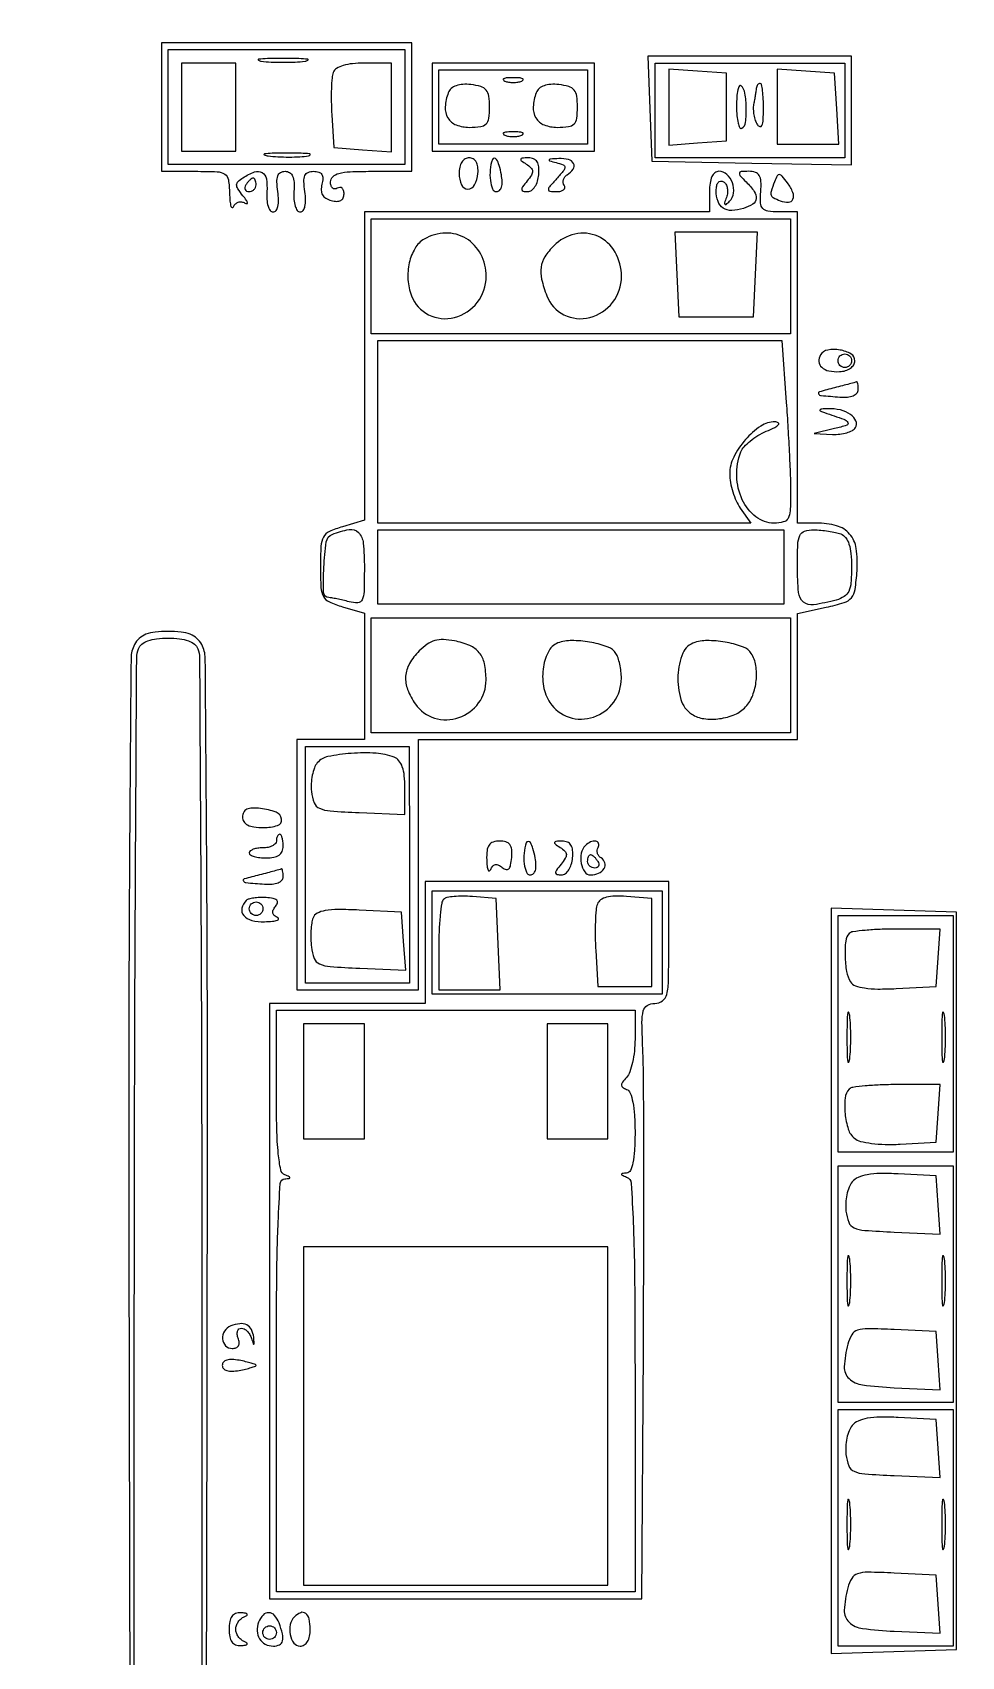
# Model space of a CAD drawing. Extents: x 4 to 1603, y 7 to 792.
# Drawn here: x 1128 to 1265.3, y 177.5 to 417.5 of the extents above; entities that cross this region are included whole.
import ezdxf

# ---------------------------------------------------------------- set-up
doc = ezdxf.new("R2010")
doc.units = 0

msp = doc.modelspace()

# ---------------------------------------------------------------- linework, layer by layer
for points in [[(4.463028, 790.750623, 0.090794), (4.267848, 789.688086, 0.000004), (4.202933, 675.011121, 0.000189), (4.180203, 548.51456, 0.000114), (4.244173, 398.5), (4.5, 7.5), (803.751263, 7.249377), (1603.002525, 6.998755), (1602.751263, 399.249377), (1602.5, 791.5), (803.718854, 791.750623, 0.000059), (387.797189, 791.831666, 0.000332), (164.795027, 791.700628, 0.000012), (5.544081, 791.497643, 0.311183)], [(1147, 406.5), (1147, 397), (1152, 397, -0.009852), (1155.247235, 396.93601, -0.133238), (1156.369428, 396.583553, -0.215777), (1156.901363, 395.765449, -0.03181), (1157.078947, 393.75, 0.014951), (1157.142547, 392.577447, 0.050419), (1157.283477, 391.823705, 0.276435), (1157.4693, 391.652044, 0.363322), (1157.664358, 391.756231, -0.10199), (1157.947078, 392.181692, -0.115184), (1158.364145, 392.43835, -0.115004), (1158.852275, 392.484025, -0.101435), (1159.33541, 392.314272, 0.118542), (1159.63561, 392.220066, 0.510184), (1159.736165, 392.340577, 0.091726), (1159.553069, 392.73866, 0.016992), (1159.064302, 393.384257, -0.022673), (1158.311407, 394.402563, -0.148916), (1158.128604, 395.00273, -0.20564), (1158.341046, 395.497424, -0.048883), (1159.064302, 396.060903, -0.053596), (1160.776304, 396.902897, -0.223248), (1161.891829, 396.803015, -0.226594), (1162.516026, 395.883822, -0.055056), (1162.593077, 394, 0.034462), (1162.592814, 392.830549, 0.057775), (1162.772505, 391.865524, 0.080764), (1163.093486, 391.218796, 0.241784), (1163.519498, 391, 0.237384), (1163.950127, 391.216658, 0.103174), (1164.226291, 391.814248, 0.063898), (1164.321076, 392.762267, 0.029448), (1164.213308, 394, -0.025571), (1164.076807, 395.438669, -0.097085), (1164.211198, 396.327297, -0.174937), (1164.614517, 396.815941, -0.134401), (1165.286887, 397, -0.142856), (1165.950616, 396.806414, -0.149236), (1166.392691, 396.288884, -0.090369), (1166.606157, 395.378819, -0.029826), (1166.593077, 394, 0.034462), (1166.592814, 392.830549, 0.057775), (1166.772505, 391.865524, 0.080764), (1167.093486, 391.218796, 0.241784), (1167.519498, 391, 0.237384), (1167.950127, 391.216658, 0.103174), (1168.226291, 391.814248, 0.063898), (1168.321076, 392.762267, 0.029448), (1168.213308, 394, -0.024457), (1168.06571, 395.51962, -0.113982), (1168.221464, 396.38013, -0.195434), (1168.684629, 396.837172, -0.098502), (1169.503132, 397, -0.075345), (1170.256831, 396.885777, -0.176517), (1170.703845, 396.545782, -0.154067), (1170.863104, 395.959841, -0.053911), (1170.732806, 395.086251, 0.068696), (1170.628371, 394.209829, 0.126459), (1170.818831, 393.522066, 0.127941), (1171.315145, 393.016577, 0.07119), (1172.116175, 392.679871, 0.055061), (1172.922425, 392.561507, 0.12881), (1173.512659, 392.693776, 0.166203), (1173.870381, 393.066593, 0.109268), (1174, 393.652637, 0.071334), (1173.92614, 394.167711, 0.146786), (1173.70625, 394.506026, 0.189273), (1173.380068, 394.61733, 0.127763), (1173, 394.5, -0.139169), (1172.620352, 394.392057, -0.191142), (1172.29375, 394.521475, -0.138808), (1172.073267, 394.889346, -0.066118), (1172, 395.440983, -0.208365), (1172.331572, 396.202089, -0.124355), (1173.212145, 396.685041, -0.053334), (1174.901894, 396.936356, -0.01027), (1178, 397), (1184, 397), (1184, 406.5), (1184, 416), (1165.5, 416), (1147, 416)], [(1161.75, 413.276604, 0.019375), (1163.229765, 413.150935, 0.011494), (1165, 413.110234, 0.011494), (1166.770235, 413.150935, 0.019375), (1168.25, 413.276604, 0.108536), (1168.666199, 413.423685, 0.707215), (1168.635937, 413.56145, 0.025693), (1167.329566, 413.655793, 0.005179), (1165, 413.679926, 0.005179), (1162.670434, 413.655793, 0.025693), (1161.364063, 413.56145, 0.707215), (1161.333801, 413.423685, 0.108536)], [(1172.408803, 411.62294, 0.070665), (1172.2212, 410.804443, 0.012314), (1172.126609, 409.218966, 0.013157), (1172.110347, 407.339533, 0.011459), (1172.190188, 405.37294), (1172.5, 400.5), (1176.75, 400.192502), (1181, 399.885004), (1181, 406.442502), (1181, 413), (1176.968615, 413, 0.026195), (1175.253263, 412.91007, 0.047168), (1173.873769, 412.631834, 0.061651), (1172.891459, 412.197354, 0.167749)], [(1197.75, 410.337719, 0.057986), (1198.320008, 410.181385, 0.037979), (1199, 410.12966, 0.037979), (1199.679992, 410.181385, 0.057986), (1200.25, 410.337719, 0.174857), (1200.459382, 410.525001, 0.447206), (1200.398438, 410.693942, 0.078554), (1199.89144, 410.810911, 0.017491), (1199, 410.842105, 0.017491), (1198.10856, 410.810911, 0.078554), (1197.601562, 410.693942, 0.447206), (1197.540618, 410.525001, 0.174857)], [(1189.409741, 408.625384, 0.076165), (1188.952237, 406.524007, 0.152891), (1189.35363, 404.891535, 0.165485), (1190.580096, 403.862123, 0.092833), (1192.513695, 403.5, 0.031061), (1194.192051, 403.604362, 0.167409), (1195.001141, 404.001146, 0.166609), (1195.396354, 404.813227, 0.030694), (1195.5, 406.5, 0.03455), (1195.388354, 408.113772, 0.139669), (1194.993945, 409.007288, 0.15), (1194.205933, 409.523327, 0.041896), (1192.744314, 409.816971, 0.041749), (1191.536409, 409.854515, 0.072834), (1190.556092, 409.65805, 0.092993), (1189.840959, 409.240333, 0.123188)], [(1202.409741, 408.625384, 0.076165), (1201.952237, 406.524007, 0.152891), (1202.35363, 404.891535, 0.165485), (1203.580096, 403.862123, 0.092833), (1205.513695, 403.5, 0.031061), (1207.192051, 403.604362, 0.167409), (1208.001141, 404.001146, 0.166609), (1208.396354, 404.813227, 0.030694), (1208.5, 406.5, 0.03455), (1208.388354, 408.113772, 0.139669), (1207.993945, 409.007288, 0.15), (1207.205933, 409.523327, 0.041896), (1205.744314, 409.816971, 0.041749), (1204.536409, 409.854515, 0.072834), (1203.556092, 409.65805, 0.092993), (1202.840959, 409.240333, 0.123188)], [(1232, 406.60765, 0.019963), (1232.055744, 405.212044, 0.039579), (1232.230953, 404.119122, 0.062268), (1232.484783, 403.449747, 0.433901), (1232.786222, 403.367878, 0.229119), (1233.336734, 404.232911, 0.03355), (1233.441981, 406.369344, 0.035564), (1233.248818, 408.53522, 0.157624), (1232.673899, 409.659434, 0.499401), (1232.417338, 409.623033, 0.071669), (1232.197958, 409.040956, 0.037314), (1232.047184, 407.991858, 0.017039)], [(1234.923489, 409.25, -0.012164), (1234.873569, 408.855882, -0.003452), (1234.776823, 408.245618, -0.003475), (1234.657976, 407.557714, -0.003671), (1234.531643, 406.88402, 0.057073), (1234.474872, 406.164075, 0.037417), (1234.566419, 405.336179, 0.037439), (1234.780144, 404.532031, 0.05755), (1235.092841, 403.88402, 0.188294), (1235.462196, 403.612447, 0.385592), (1235.757347, 403.763964, 0.076267), (1235.935289, 404.606092, 0.012979), (1235.984687, 406.25, 0.012521), (1235.954553, 407.68771, 0.020638), (1235.848627, 408.898438, 0.015839), (1235.69684, 409.837721, 0.359064), (1235.5, 410, 0.142002), (1235.303299, 409.942986, 0.088029), (1235.1244, 409.779688, 0.075298), (1234.990079, 409.536733, 0.06335)], [(1197.75, 402.337719, 0.057986), (1198.320008, 402.181385, 0.037979), (1199, 402.12966, 0.037979), (1199.679992, 402.181385, 0.057986), (1200.25, 402.337719, 0.174857), (1200.459382, 402.525001, 0.447206), (1200.398438, 402.693942, 0.078554), (1199.89144, 402.810911, 0.017491), (1199, 402.842105, 0.017491), (1198.10856, 402.810911, 0.078554), (1197.601562, 402.693942, 0.447206), (1197.540618, 402.525001, 0.174857)], [(1162.767909, 399.275269, 0.018638), (1164.218327, 399.150328, 0.01259), (1165.878422, 399.111345, 0.012695), (1167.487453, 399.154945, 0.024559), (1168.767909, 399.285474, 0.212532), (1169.000181, 399.434198, 0.556092), (1168.934948, 399.575472, 0.025342), (1167.655786, 399.668409, 0.005888), (1165.5, 399.690131, 0.005499), (1163.352754, 399.662864, 0.031761), (1162.222448, 399.564056, 0.756877), (1162.205163, 399.425738, 0.069146)], [(1191, 396.666667, 0.104225), (1191.350943, 395.001367, 0.29716), (1192.297788, 394.384133, 0.279547), (1193.30022, 394.992098, 0.099796), (1193.784484, 396.666667, 0.047912), (1193.771426, 397.657697, 0.099823), (1193.538339, 398.390613, 0.135973), (1193.099852, 398.83636, 0.131581), (1192.488798, 399, 0.139089), (1191.888122, 398.829609, 0.112991), (1191.409514, 398.358185, 0.088402), (1191.10239, 397.614386, 0.053863)], [(1195.916667, 398.75, 0.057849), (1195.596426, 397.218875, 0.05473), (1195.62629, 395.625415, 0.0645), (1195.951223, 394.388603, 0.305249), (1196.528447, 394, 0.1962), (1196.981154, 394.184754, 0.129922), (1197.272314, 394.673313, 0.080747), (1197.365752, 395.462148, 0.036426), (1197.244751, 396.5, 0.021051), (1196.919178, 397.88438, 0.06513), (1196.543165, 398.76598, 0.265922), (1196.205251, 398.958451, 0.322255)], [(1200.935698, 398.060903, -0.050531), (1201.627794, 397.518034, -0.190605), (1201.852214, 397.026082, -0.156052), (1201.699562, 396.448336, -0.03121), (1201.063253, 395.576215, 0.015486), (1200.388002, 394.709308, 0.174679), (1200.267455, 394.297722, 0.342907), (1200.472288, 394.064949, 0.047154), (1201.159447, 394, 0.165415), (1201.71313, 394.188327, 0.085855), (1202.213233, 394.731883, 0.069588), (1202.587576, 395.54054, 0.053055), (1202.770691, 396.5, 0.040098), (1202.773511, 397.664815, 0.119249), (1202.527816, 398.418545, 0.162869), (1202.021937, 398.840684, 0.095617), (1201.238798, 398.984687, 0.013138), (1200.306913, 398.951982, 0.307256), (1200.107933, 398.79833, 0.327839), (1200.183698, 398.567036, 0.01412)], [(1205.325476, 398.296139, -0.026644), (1206.392406, 397.95881, -0.301537), (1206.639284, 397.617037, -0.185163), (1206.473538, 397.127313, -0.01076), (1205.420488, 395.912141, 0.007236), (1204.351877, 394.696432, 0.176297), (1204.19675, 394.2813, 0.388245), (1204.405496, 394.049006, 0.024524), (1205.404029, 394, 0.054327), (1206.019658, 394.067088, 0.117599), (1206.445542, 394.273452, 0.188946), (1206.616927, 394.578436, 0.174761), (1206.542705, 394.930902, -0.108373), (1206.401101, 395.334197, -0.099685), (1206.434921, 395.77286, -0.095498), (1206.639411, 396.179369, -0.090427), (1206.983688, 396.489919, 0.103934), (1207.858292, 397.322352, 0.276433), (1207.910949, 398.149476, 0.215273), (1207.159515, 398.745908, 0.074723), (1205.75, 398.883999, 0.004213), (1204.512565, 398.809743, 0.222831), (1204.310001, 398.697271, 0.518622), (1204.35658, 398.561916, 0.007388)], [(1228, 394), (1228, 391), (1202.5, 391), (1177, 391), (1177, 368.206797), (1177, 345.413593), (1173.75, 344.456797, 0.035952), (1171.82956, 343.73792, 0.161029), (1170.961926, 342.930654, 0.112482), (1170.582887, 341.602948, 0.013517), (1170.5, 338.537427, 0.013413), (1170.582355, 335.467997, 0.113035), (1170.960681, 334.146168, 0.162404), (1171.82725, 333.347054, 0.035923), (1173.75, 332.642767), (1177, 331.710679), (1177, 322.35534), (1177, 313), (1172, 313), (1167, 313), (1167, 294.5), (1167, 276), (1176, 276), (1185, 276), (1185, 294.5), (1185, 313), (1213, 313), (1241, 313), (1241, 322.307939), (1241, 331.615878), (1245.25, 332.557939, 0.019881), (1247.890262, 333.254349, 0.14387), (1248.9749, 333.970296, 0.140033), (1249.514563, 335.168015, 0.018494), (1249.817942, 337.963736, 0.055074), (1249.690244, 341.242383, 0.140375), (1248.712039, 343.387227, 0.150536), (1246.800802, 344.599225, 0.066678), (1243.80887, 345), (1241, 345), (1241, 368), (1241, 391), (1238.192691, 391, -0.032973), (1236.619048, 391.103887, -0.183245), (1235.886539, 391.498664, -0.169889), (1235.56907, 392.299419, -0.02751), (1235.593077, 394, 0.027565), (1235.614615, 395.537826, 0.123235), (1235.361944, 396.395973, 0.183777), (1234.798858, 396.847346, 0.078214), (1233.828958, 397, 0.016267), (1232.676646, 396.9625, 0.324813), (1232.420841, 396.75, 0.252543), (1232.511345, 396.388412, 0.01135), (1233.428571, 395.428571, -0.041525), (1234.631176, 394.007712, -0.183488), (1234.90439, 392.965813, -0.228464), (1234.398594, 392.151301, -0.064726), (1233.008949, 391.50284, -0.069336), (1231.298548, 391.21121, -0.153296), (1230.037208, 391.565454, -0.165633), (1229.266136, 392.549807, -0.08425), (1229, 394.118034, -0.047757), (1229.072187, 394.872092, -0.121131), (1229.301001, 395.368425, -0.204154), (1229.649065, 395.556304, -0.162858), (1230.068174, 395.457866, -0.127296), (1230.42892, 395.081335, -0.080712), (1230.638267, 394.507273, -0.07192), (1230.668847, 393.828522, -0.066355), (1230.508928, 393.148849, 0.01225), (1230.232106, 392.364046, 0.255843), (1230.276653, 392.127753, 0.419337), (1230.460219, 392.1113, 0.019104), (1230.973537, 392.582783, 0.168333), (1231.563512, 393.785307, 0.117077), (1231.39523, 395.301713, 0.12158), (1230.574259, 396.539636, 0.187978), (1229.393011, 397, 0.175193), (1228.810846, 396.789558, 0.111041), (1228.366084, 396.211598, 0.074083), (1228.088356, 395.269986, 0.034744)], [(1237.618267, 395.447603, 0.011448), (1237.109775, 394.026021, 0.155116), (1237.102784, 393.481571, 0.207413), (1237.418926, 393.109241, 0.022853), (1238.467975, 392.650663, 0.096571), (1239.69076, 392.435899, 0.301067), (1240.346135, 392.887693, 0.200812), (1240.332099, 393.891574, 0.055316), (1239.529591, 395.290419, 0.014491), (1238.745535, 396.299931, 0.202557), (1238.346382, 396.508627, 0.301229), (1238.015476, 396.326512, 0.029035)], [(1159.5, 395, 0.082592), (1159.343488, 394.6179, 0.161196), (1159.3746, 394.29375, 0.182303), (1159.586039, 394.078288, 0.108972), (1159.940983, 394, 0.093332), (1160.345238, 394.076123, 0.09642), (1160.688914, 394.29375, 0.099167), (1160.918938, 394.618444, 0.105053), (1161, 395, 0.042167), (1160.967655, 395.382849, 0.061769), (1160.870461, 395.70625, 0.081139), (1160.727648, 395.92554, 0.210953), (1160.559017, 396, 0.151918), (1160.34829, 395.934461, 0.038439), (1160.066025, 395.70625, 0.035638), (1159.768994, 395.382774, 0.029505)], [(1185.861614, 386.982363, 0.127951), (1184.492594, 385.619647, 0.077785), (1183.644984, 383.484693, 0.07138), (1183.444946, 380.994433, 0.075382), (1183.962996, 378.597327, 0.1884), (1186.502653, 375.792117, 0.181175), (1190.321829, 375.392925, 0.166762), (1193.694036, 377.6255, 0.165361), (1195, 381.466349, 0.119021), (1194.209534, 384.74001, 0.13936), (1192.03646, 387.068949, 0.142685), (1189.006383, 387.873758, 0.126856)], [(1205, 386, 0.052866), (1203.683682, 384.371442, 0.109243), (1203.115415, 382.845566, 0.093771), (1203.200973, 381.06862, 0.032065), (1203.96463, 378.593029, 0.188569), (1206.503485, 375.79055, 0.18111), (1210.322095, 375.393454, 0.166631), (1213.694199, 377.626667, 0.165389), (1215, 381.466349, 0.130089), (1214.049602, 385.057413, 0.158226), (1211.491044, 387.391251, 0.164168), (1208.126397, 387.729572, 0.140968)], [(1239.350257, 362.846375, -0.002948), (1239.598995, 359.023085, -0.002745), (1239.809138, 355.10488, -0.002735), (1239.957756, 351.620154, -0.009289), (1240, 349.346375, -0.013716), (1239.929997, 346.794943, -0.114816), (1239.609464, 345.694725, -0.206766), (1238.91517, 345.165943, -0.060851), (1237.556704, 345, -0.167215), (1234.864918, 345.92611, -0.118541), (1232.859894, 348.446076, -0.102587), (1232.035287, 351.94192, -0.098718), (1232.649661, 355.529414, -0.095637), (1233.113247, 356.273628, -0.035355), (1234.019208, 357.121549, -0.033463), (1235.165305, 357.930682, -0.034326), (1236.399661, 358.57206, 0.014067), (1237.642932, 359.155418, 0.087647), (1238.204343, 359.574893, 0.48207), (1238.167271, 359.830289, 0.127294), (1237.704545, 359.960858, 0.154803), (1235.576441, 359.336517, 0.065443), (1233.319694, 357.344227, 0.063901), (1231.581968, 354.744552, 0.115915), (1231, 352.267961, 0.04543), (1231.113181, 351.024877, 0.029427), (1231.457282, 349.621392, 0.029534), (1231.960127, 348.278629, 0.048449), (1232.556704, 347.222506), (1234.113408, 345), (1206.556704, 345), (1179, 345), (1179, 358.5), (1179, 372), (1208.850257, 372), (1238.700515, 372)], [(1244.416347, 369.864646, 0.156695), (1244.171382, 368.875265, 0.197385), (1244.584898, 368.036228, 0.131984), (1245.663233, 367.501058, 0.062226), (1247.225364, 367.385354, 0.05969), (1248.120104, 367.538572, 0.082302), (1248.851786, 367.894791, 0.099836), (1249.329923, 368.403449, 0.139766), (1249.5, 369, 0.267062), (1248.928552, 369.993573, 0.08985), (1247.296589, 370.585019, 0.084674), (1245.483284, 370.584161, 0.215183)], [(1249, 369, -0.099038), (1248.923658, 368.618362, -0.097945), (1248.70625, 368.29375, -0.097945), (1248.381638, 368.076342, -0.099038), (1248, 368, -0.099038), (1247.618362, 368.076342, -0.097945), (1247.29375, 368.29375, -0.097945), (1247.076342, 368.618362, -0.099038), (1247, 369, -0.099038), (1247.076342, 369.381638, -0.097945), (1247.29375, 369.70625, -0.097945), (1247.618362, 369.923658, -0.099038), (1248, 370, -0.099038), (1248.381638, 369.923658, -0.097945), (1248.70625, 369.70625, -0.097945), (1248.923658, 369.381638, -0.099038)], [(1246.5, 365, 0.005864), (1244.244548, 364.397833, 0.483308), (1244.122514, 364.107384, 0.249999), (1244.504874, 363.857861, 0.003748), (1247.25, 363.635737, 0.037367), (1248.382729, 363.637385, 0.074753), (1249.253473, 363.837027, 0.111967), (1249.800002, 364.209019, 0.189774), (1250, 364.716978, 0.018411), (1249.982178, 365.200816, 0.034464), (1249.926563, 365.588357, 0.045619), (1249.846595, 365.844498, 0.428414), (1249.75, 365.881685, -0.043204), (1249.562657, 365.812093, -0.001101), (1248.692188, 365.573885, -0.002341), (1247.667658, 365.301087, -0.001595)], [(1245, 361.341825, -0.005499), (1247.866865, 360.350497, -0.167703), (1248.450097, 359.882486, -0.489281), (1248.300201, 359.469046, -0.018981), (1246.5, 358.961221), (1243.5, 358.23663), (1246.190983, 358.118315, 0.039038), (1247.271414, 358.155169, 0.043502), (1248.293335, 358.361347, 0.048201), (1249.117439, 358.692762, 0.135453), (1249.569098, 359.111803, 0.244484), (1249.642743, 360.105, 0.141829), (1248.864906, 361.052598, 0.09303), (1247.352757, 361.720938, 0.065705), (1245.5, 361.90574, 0.010221), (1244.596966, 361.858515, 0.195618), (1244.349375, 361.736141, 0.509561), (1244.384219, 361.578202, 0.022305)], [(1177, 338.383369, -0.006803), (1176.952149, 334.866635, -0.098977), (1176.67669, 333.660454, -0.284642), (1176.034572, 333.226467, -0.075535), (1174.75, 333.369714, 0.007025), (1173.833587, 333.601554, 0.007754), (1172.940625, 333.799577, 0.007282), (1172.173885, 333.945571, 0.038866), (1171.75, 333.986345, -0.398816), (1170.975078, 334.748626, -0.022021), (1171.009985, 338.468927, -0.022445), (1171.380879, 342.229869, -0.267116), (1172.25, 343.337719, -0.051725), (1174.754866, 344.058463, -0.25089), (1176.11428, 343.615769, -0.169626), (1176.830967, 342.045989, -0.023063)], [(1247.418213, 343.393011, -0.140558), (1248.128911, 342.857548, -0.083334), (1248.622043, 341.909246, -0.05601), (1248.911279, 340.49219, -0.022364), (1249, 338.509643, -0.018652), (1248.913405, 336.189103, -0.089606), (1248.583213, 334.913719, -0.14325), (1247.91206, 334.143275, -0.077093), (1246.75, 333.630286, -0.026893), (1243.383291, 332.919505, -0.217587), (1241.901678, 333.336263, -0.197638), (1241.163891, 334.760874, -0.021905), (1241, 338.5, -0.00876), (1241.058949, 341.864209, -0.095083), (1241.359919, 343.181398, -0.218568), (1242.052548, 343.796514, -0.074092), (1243.418213, 344, -0.021293), (1244.459904, 343.955618, -0.016361), (1245.590725, 343.821697, -0.016637), (1246.641583, 343.626269, -0.037334)], [(1143.030811, 327.057571, 0.121317), (1142.514432, 325.034778, 0.00038), (1142.308728, 298.413802, 0.001734), (1142.189141, 264.237823, 0.000582), (1142.245627, 214.345878), (1142.5, 103.576614), (1145.25, 102.038307, 0.026048), (1146.895539, 101.227252, 0.101813), (1148, 101, 0.101813), (1149.104461, 101.227252, 0.026048), (1150.75, 102.038307), (1153.5, 103.576614), (1153.754373, 214.345878, 0.000582), (1153.810859, 264.237823, 0.001734), (1153.691272, 298.413802, 0.00038), (1153.485568, 325.034778, 0.121317), (1152.969189, 327.057571, 0.088697), (1152.256859, 327.959786, 0.088456), (1151.2754, 328.560289, 0.066032), (1149.907981, 328.89602, 0.027228), (1148, 329, 0.027228), (1146.092019, 328.89602, 0.066032), (1144.7246, 328.560289, 0.088456), (1143.743141, 327.959786, 0.088697)], [(1152.393011, 326.418213, -0.090413), (1152.641898, 325.096104, -0.000079), (1152.821697, 292.859428, -0.00084), (1152.956304, 256.853061, -0.000515), (1153, 214.396774), (1153, 103.957122), (1150.5, 102.818046, -0.039924), (1149.172875, 102.337032, -0.067079), (1148, 102.17897, -0.067079), (1146.827125, 102.337032, -0.039924), (1145.5, 102.818046), (1143, 103.957122), (1143, 214.396774, -0.000515), (1143.043696, 256.853061, -0.00084), (1143.178303, 292.859428, -0.000079), (1143.358102, 325.096104, -0.090413), (1143.606989, 326.418213, -0.134399), (1144.114298, 327.108757, -0.081273), (1145.006893, 327.60547, -0.058654), (1146.295495, 327.905072, -0.027825), (1148, 328, -0.027825), (1149.704505, 327.905072, -0.058654), (1150.993107, 327.60547, -0.081273), (1151.885702, 327.108757, -0.134399)], [(1185.104167, 326.104167, 0.065861), (1183.667554, 324.229483, 0.113733), (1183.097508, 322.359162, 0.110597), (1183.396865, 320.391077, 0.060013), (1184.556704, 318.222506, 0.16833), (1187.386383, 316.17555, 0.157544), (1190.963603, 316.246395, 0.153647), (1193.886371, 318.409969, 0.159937), (1194.984687, 321.821429, 0.048633), (1194.735105, 324.238178, 0.120983), (1193.981726, 325.834755, 0.122753), (1192.58265, 326.886957, 0.05083), (1190.304456, 327.589109, 0.039858), (1188.693284, 327.779661, 0.079214), (1187.420398, 327.626114, 0.081897), (1186.285769, 327.089764, 0.045129)], [(1205.816149, 327.358544, 0.196595), (1204.296816, 326.165254, 0.090943), (1203.455473, 323.751506, 0.080807), (1203.47617, 320.899564, 0.103244), (1204.434672, 318.45936, 0.171066), (1207.260045, 316.302995, 0.162287), (1210.883493, 316.334582, 0.155971), (1213.865261, 318.554339, 0.158235), (1214.984687, 322.078741, 0.028017), (1214.921164, 323.096339, 0.024248), (1214.743456, 324.151519, 0.024982), (1214.487706, 325.092838, 0.062741), (1214.184976, 325.734942, 0.164474), (1213.023521, 326.672032, 0.04033), (1210.62515, 327.341594, 0.041491), (1207.970822, 327.631239, 0.07597)], [(1225.844576, 327.364019, 0.228946), (1224.073946, 325.782194, 0.087262), (1223.341297, 322.466009, 0.082853), (1223.773608, 318.939314, 0.177058), (1225.384781, 316.765313, 0.113513), (1227.186427, 316.094428, 0.065898), (1229.506625, 316.097211, 0.065705), (1231.755068, 316.705051, 0.110442), (1233.345012, 317.828741, 0.093036), (1234.387927, 319.52968, 0.064751), (1234.914144, 321.725925, 0.065552), (1234.858341, 323.951054, 0.102832), (1234.184976, 325.734942, 0.164395), (1233.026778, 326.669701, 0.04009), (1230.630246, 327.340789, 0.041315), (1227.982566, 327.634052, 0.076834)], [(1170.050187, 309.560472, 0.084021), (1169.614534, 308.808467, 0.03876), (1169.301092, 307.718229, 0.036965), (1169.142582, 306.492178, 0.042235), (1169.177742, 305.310472, 0.064069), (1169.586988, 303.65343, 0.199293), (1170.366528, 302.839019, 0.085997), (1171.934253, 302.451601, 0.00673), (1176.25, 302.20431), (1183, 301.90862), (1183, 305.847321, 0.025908), (1182.907148, 307.638064, 0.05788), (1182.611072, 308.966826, 0.082096), (1182.115556, 309.876683, 0.136302), (1181.418213, 310.393011, 0.076406), (1178.722221, 310.97862, 0.033633), (1175.062542, 310.957159, 0.030465), (1171.617857, 310.492735, 0.172467)], [(1159, 301.566422, 0.14124), (1159.20029, 300.871527, 0.135698), (1159.742098, 300.377007, 0.086351), (1160.68406, 300.087919, 0.031385), (1162.083333, 300, 0.073569), (1164.185227, 300.310953, 0.371207), (1164.772769, 301.235382, 0.27278), (1163.947692, 302.261294, 0.060835), (1161.672881, 302.816422, 0.033762), (1160.434551, 302.878808, 0.105459), (1159.626089, 302.691812, 0.164572), (1159.168525, 302.253717, 0.120811)], [(1164, 298, -0.191087), (1163.848523, 297.618118, -0.088204), (1163.4125, 297.29375, -0.068025), (1162.765418, 297.073693, -0.048028), (1162, 297, 0.035683), (1161.234006, 296.945264, 0.054077), (1160.5875, 296.779688, 0.070716), (1160.144179, 296.537518, 0.236684), (1160, 296.25, 0.270668), (1160.16876, 295.961092, 0.055558), (1160.734375, 295.720312, 0.044499), (1161.542129, 295.554455, 0.028402), (1162.5, 295.5, 0.045545), (1163.622168, 295.602432, 0.10758), (1164.392857, 295.925, 0.139363), (1164.840378, 296.474881, 0.101897), (1165, 297.25, 0.027026), (1164.963729, 297.920556, 0.042582), (1164.853125, 298.485937, 0.052312), (1164.692846, 298.883951, 0.277684), (1164.5, 299, 0.191087), (1164.309059, 298.924262, 0.088204), (1164.146875, 298.70625, 0.068025), (1164.036847, 298.382709, 0.048028)], [(1195.078947, 295.25, 0.017829), (1195.142259, 294.267555, 0.072304), (1195.286954, 293.68726, 0.397348), (1195.476068, 293.601525, 0.217962), (1195.676193, 293.791738, -0.07741), (1195.979188, 294.301723, -0.177723), (1196.359317, 294.523643, -0.159285), (1196.823799, 294.458535, -0.059455), (1197.383674, 294.096542, 0.097055), (1197.941481, 293.792375, 0.286072), (1198.346611, 293.896488, 0.144551), (1198.622738, 294.433571, 0.026305), (1198.775226, 295.554804, 0.042051), (1198.773475, 296.740105, 0.137209), (1198.500926, 297.468068, 0.166493), (1197.929262, 297.867509, 0.070093), (1196.988798, 298, 0.077115), (1196.033215, 297.85174, 0.165468), (1195.440439, 297.414238, 0.124251), (1195.135756, 296.604246, 0.035327)], [(1200.916667, 297.75, 0.057849), (1200.596426, 296.218875, 0.05473), (1200.62629, 294.625415, 0.0645), (1200.951223, 293.388603, 0.305249), (1201.528447, 293, 0.1962), (1201.981154, 293.184754, 0.129922), (1202.272314, 293.673313, 0.080747), (1202.365752, 294.462148, 0.036426), (1202.244751, 295.5, 0.021051), (1201.919178, 296.88438, 0.06513), (1201.543165, 297.76598, 0.265922), (1201.205251, 297.958451, 0.322255)], [(1205.935698, 297.060903, -0.050531), (1206.627794, 296.518034, -0.190605), (1206.852214, 296.026082, -0.156052), (1206.699562, 295.448336, -0.03121), (1206.063253, 294.576215, 0.015486), (1205.388002, 293.709308, 0.174679), (1205.267455, 293.297722, 0.342907), (1205.472288, 293.064949, 0.047154), (1206.159447, 293, 0.165415), (1206.71313, 293.188327, 0.085855), (1207.213233, 293.731883, 0.069588), (1207.587576, 294.54054, 0.053055), (1207.770691, 295.5, 0.040098), (1207.773511, 296.664815, 0.119249), (1207.527816, 297.418545, 0.162869), (1207.021937, 297.840684, 0.095617), (1206.238798, 297.984687, 0.013138), (1205.306913, 297.951982, 0.307256), (1205.107933, 297.79833, 0.327839), (1205.183698, 297.567036, 0.01412)], [(1209.666667, 297.333333, 0.147797), (1209.061979, 296.204905, 0.094096), (1209.045742, 294.703965, 0.108469), (1209.561873, 293.458674, 0.245191), (1210.440983, 293, 0.10389), (1211.620803, 293.247817, 0.150912), (1212.419467, 293.939358, 0.211498), (1212.539359, 294.785576, 0.187427), (1212, 295.5, -0.088941), (1211.649431, 295.814355, -0.094986), (1211.439712, 296.224179, -0.099917), (1211.402413, 296.665018, -0.110145), (1211.542705, 297.069098, 0.215057), (1211.618044, 297.64575, 0.292195), (1211.229852, 297.978394, 0.141733), (1210.437119, 297.865335, 0.090784)], [(1211.5, 295, -0.082592), (1211.656512, 294.6179, -0.161196), (1211.6254, 294.29375, -0.182303), (1211.413961, 294.078288, -0.108972), (1211.059017, 294, -0.093332), (1210.654762, 294.076123, -0.09642), (1210.311086, 294.29375, -0.099167), (1210.081062, 294.618444, -0.105053), (1210, 295, -0.042167), (1210.032345, 295.382849, -0.061769), (1210.129539, 295.70625, -0.081139), (1210.272352, 295.92554, -0.210953), (1210.440983, 296, -0.151918), (1210.65171, 295.934461, -0.038439), (1210.933975, 295.70625, -0.035638), (1211.231006, 295.382774, -0.029505)], [(1161.5, 293, 0.005864), (1159.244548, 292.397833, 0.483308), (1159.122514, 292.107384, 0.249999), (1159.504874, 291.857861, 0.003748), (1162.25, 291.635737, 0.037367), (1163.382729, 291.637385, 0.074753), (1164.253473, 291.837027, 0.111967), (1164.800002, 292.209019, 0.189774), (1165, 292.716978, 0.018411), (1164.982178, 293.200816, 0.034464), (1164.926563, 293.588357, 0.045619), (1164.846595, 293.844498, 0.428414), (1164.75, 293.881685, -0.043204), (1164.562657, 293.812093, -0.001101), (1163.692188, 293.573885, -0.002341), (1162.667658, 293.301087, -0.001595)], [(1186, 283), (1186, 274), (1174.5, 274), (1163, 274), (1163, 230), (1163, 186), (1190.5, 186), (1218, 186), (1218.229858, 222.75, 0.000856), (1218.296182, 237.35344, 0.001088), (1218.304974, 250.834375, 0.00085), (1218.268517, 262.139778, 0.009002), (1218.162792, 266.75, -0.005566), (1218.030566, 271.185881, -0.064625), (1218.221587, 272.909064, -0.204359), (1218.813044, 273.699091, -0.132006), (1219.932934, 274, 0.161519), (1221.064224, 274.375238, 0.177968), (1221.692582, 275.338499, 0.052132), (1221.951743, 277.459442, 0.004355), (1222, 283), (1222, 292), (1204, 292), (1186, 292)], [(1159.557312, 289.223979, 0.139945), (1158.911835, 288.06271, 0.238709), (1159.169089, 287.008824, 0.157725), (1160.356436, 286.281089, 0.065411), (1162.25, 286.078947, 0.015258), (1163.42098, 286.143181, 0.052727), (1164.165865, 286.286954, 0.295667), (1164.325689, 286.476775, 0.340873), (1164.208262, 286.676193, -0.079345), (1163.710273, 286.974659, -0.170181), (1163.484745, 287.354876, -0.157975), (1163.537812, 287.813793, -0.066074), (1163.872587, 288.347246, 0.102062), (1164.152992, 288.87425, 0.28508), (1164.046033, 289.260919, 0.144417), (1163.524913, 289.518233, 0.028058), (1162.471636, 289.640645, 0.022956), (1161.528411, 289.653564, 0.027457), (1160.643286, 289.576265, 0.027937), (1159.91952, 289.431155, 0.133705)], [(1162, 288, -0.099038), (1161.923658, 287.618362, -0.097945), (1161.70625, 287.29375, -0.097945), (1161.381638, 287.076342, -0.099038), (1161, 287, -0.099038), (1160.618362, 287.076342, -0.097945), (1160.29375, 287.29375, -0.097945), (1160.076342, 287.618362, -0.099038), (1160, 288, -0.099038), (1160.076342, 288.381638, -0.097945), (1160.29375, 288.70625, -0.097945), (1160.618362, 288.923658, -0.099038), (1161, 289, -0.099038), (1161.381638, 288.923658, -0.097945), (1161.70625, 288.70625, -0.097945), (1161.923658, 288.381638, -0.099038)], [(1188.714259, 289.380925, 0.161573), (1188.43239, 288.819117, 0.01091), (1188.209813, 287.016063, 0.014766), (1188.051978, 284.811495, 0.010486), (1188, 282.333333), (1188, 276), (1192.54569, 276), (1197.09138, 276), (1196.79569, 282.75), (1196.5, 289.5), (1192.964259, 289.797592, 0.020091), (1191.558152, 289.859209, 0.025341), (1190.257328, 289.797953, 0.024855), (1189.200341, 289.640985, 0.148137)], [(1211.435168, 288.691645, 0.07139), (1211.238803, 287.82921, 0.011456), (1211.137728, 286.101067, 0.012467), (1211.115983, 284.045741, 0.010651), (1211.193204, 281.880801), (1211.5, 276.5), (1215.5, 276.5), (1219.5, 276.5), (1219.5, 283), (1219.5, 289.5), (1215.741963, 289.810844, 0.02481), (1214.027408, 289.867303, 0.059458), (1212.769065, 289.695787, 0.088331), (1211.915513, 289.303867, 0.150557)], [(1169.412481, 286.632526, 0.057419), (1169.218171, 285.876891, 0.020474), (1169.111175, 284.766246, 0.020002), (1169.092462, 283.527045, 0.022282), (1169.175426, 282.334473, 0.063123), (1169.585915, 280.657732, 0.200372), (1170.366623, 279.839076, 0.086126), (1171.938687, 279.451388, 0.006591), (1176.309797, 279.202947), (1183.119594, 278.905894), (1182.809797, 283.202947), (1182.5, 287.5), (1176.237055, 287.798053, 0.010972), (1173.111669, 287.878112, 0.043231), (1171.194258, 287.719097, 0.079491), (1170.02259, 287.320649, 0.181438)], [(1248.666667, 284.333333, 0.170239), (1248.133012, 283.223359, 0.034443), (1248.03968, 281.005155, 0.036652), (1248.269549, 278.715961, 0.098284), (1248.858072, 277.195404, 0.165508), (1249.567094, 276.624938, 0.050563), (1250.919737, 276.281788, 0.035668), (1252.882953, 276.132093, 0.01408), (1255.592759, 276.195404), (1261.5, 276.5), (1261.807498, 280.75), (1262.114996, 285), (1255.724164, 285, 0.009706), (1253.227327, 284.951525, 0.01384), (1251.014807, 284.804167, 0.00974), (1249.199761, 284.59697, 0.164525)], [(1217, 268.7, -0.026378), (1216.907966, 266.95668, -0.028303), (1216.632812, 265.273906, -0.029426), (1216.232477, 263.868498, -0.105373), (1215.75, 263.075, 0.026382), (1215.149887, 262.3676, 0.164145), (1215, 261.923333, 0.247772), (1215.178067, 261.586056, 0.062037), (1215.75, 261.291667, -0.215932), (1216.293393, 260.757561, -0.043793), (1216.677817, 259.426467, -0.033596), (1216.9236, 257.493194, -0.014823), (1217, 254.916667, -0.013102), (1216.930157, 252.251842, -0.038302), (1216.693847, 250.429787, -0.060919), (1216.309598, 249.297746, -0.271062), (1215.75, 248.921053, 0.011437), (1215.096611, 248.864758, 0.382689), (1215, 248.757018, 0.295955), (1215.090194, 248.617987, 0.009076), (1215.75, 248.337719, -0.288161), (1216.424292, 247.405388, -0.006156), (1216.73558, 241.505818, -0.008311), (1216.945316, 232.688529, -0.00179), (1217, 217.416667), (1217, 187), (1190.5, 187), (1164, 187), (1164, 217.5, -0.00172), (1164.053153, 232.948673, -0.008494), (1164.260893, 241.650688, -0.006302), (1164.568506, 247.399486, -0.376877), (1165.25, 248.078947, 0.011437), (1165.903389, 248.135242, 0.382689), (1166, 248.242982, 0.295955), (1165.909806, 248.382013, 0.009076), (1165.25, 248.662281, -0.253086), (1164.643164, 249.395287, -0.023867), (1164.286805, 251.785149, -0.019492), (1164.063173, 255.42766, -0.005585), (1164, 261.083333), (1164, 273), (1190.5, 273), (1217, 273)], [(1248.320074, 269, 0.005179), (1248.344207, 266.670434, 0.025693), (1248.43855, 265.364062, 0.707215), (1248.576315, 265.333801, 0.108536), (1248.723396, 265.75, 0.019375), (1248.849065, 267.229765, 0.011494), (1248.889766, 269, 0.011494), (1248.849065, 270.770235, 0.019375), (1248.723396, 272.25, 0.108536), (1248.576315, 272.666199, 0.707215), (1248.43855, 272.635938, 0.025693), (1248.344207, 271.329566, 0.005179)], [(1262.320074, 269, 0.005179), (1262.344207, 266.670434, 0.025693), (1262.43855, 265.364062, 0.707215), (1262.576315, 265.333801, 0.108536), (1262.723396, 265.75, 0.019375), (1262.849065, 267.229765, 0.011494), (1262.889766, 269, 0.011494), (1262.849065, 270.770235, 0.019375), (1262.723396, 272.25, 0.108536), (1262.576315, 272.666199, 0.707215), (1262.43855, 272.635938, 0.025693), (1262.344207, 271.329566, 0.005179)], [(1248.666667, 261.333333, 0.173942), (1248.040718, 260.007042, 0.04996), (1248.04836, 257.701215, 0.050167), (1248.522152, 255.40408, 0.1446), (1249.418824, 254.06737, 0.113567), (1250.315998, 253.615513, 0.027972), (1251.948671, 253.310875, 0.026293), (1253.961775, 253.157655, 0.020141), (1256.168824, 253.194925), (1261.5, 253.5), (1261.807498, 257.75), (1262.114996, 262), (1255.724164, 262, 0.009706), (1253.227327, 261.951525, 0.01384), (1251.014807, 261.804167, 0.00974), (1249.199761, 261.59697, 0.164525)], [(1249.087644, 247.605605, 0.082142), (1248.637808, 246.835756, 0.039053), (1248.312095, 245.731487, 0.037339), (1248.145329, 244.495504, 0.043437), (1248.177742, 243.310472, 0.064493), (1248.588691, 241.65255, 0.199616), (1249.3721, 240.837871, 0.085417), (1250.94964, 240.451005, 0.006619), (1255.309797, 240.202947), (1262.119594, 239.905894), (1261.809797, 244.202947), (1261.5, 248.5), (1255.909902, 248.795133, 0.015547), (1253.236458, 248.853034, 0.040819), (1251.327383, 248.678767, 0.059475), (1249.977336, 248.273787, 0.117493)], [(1248.320074, 233, 0.005179), (1248.344207, 230.670434, 0.025693), (1248.43855, 229.364063, 0.707215), (1248.576315, 229.333801, 0.108536), (1248.723396, 229.75, 0.019375), (1248.849065, 231.229765, 0.011494), (1248.889766, 233, 0.011494), (1248.849065, 234.770235, 0.019375), (1248.723396, 236.25, 0.108536), (1248.576315, 236.666199, 0.707215), (1248.43855, 236.635937, 0.025693), (1248.344207, 235.329566, 0.005179)], [(1262.320074, 233, 0.005179), (1262.344207, 230.670434, 0.025693), (1262.43855, 229.364063, 0.707215), (1262.576315, 229.333801, 0.108536), (1262.723396, 229.75, 0.019375), (1262.849065, 231.229765, 0.011494), (1262.889766, 233, 0.011494), (1262.849065, 234.770235, 0.019375), (1262.723396, 236.25, 0.108536), (1262.576315, 236.666199, 0.707215), (1262.43855, 236.635937, 0.025693), (1262.344207, 235.329566, 0.005179)], [(1157.25, 226.333333, 0.158369), (1156.329884, 225.56673, 0.15818), (1156.035469, 224.405327, 0.181978), (1156.488379, 223.405955, 0.19888), (1157.468615, 223, 0.094119), (1158.027855, 223.106211, 0.166113), (1158.382077, 223.407358, 0.151899), (1158.496694, 223.885039, 0.075244), (1158.361626, 224.5, -0.06016), (1158.217323, 225.074154, -0.106004), (1158.258745, 225.559375, -0.15007), (1158.474087, 225.878024, -0.171292), (1158.819687, 226, -0.128654), (1159.250051, 225.8874, -0.069701), (1159.688226, 225.553617, -0.06204), (1160.067592, 225.061482, -0.058044), (1160.324888, 224.480397, 0.003629), (1160.577952, 223.685291, 0.462407), (1160.663139, 223.650358, 0.300978), (1160.721308, 223.754596, 0.002983), (1160.648212, 224.647531, 0.096233), (1160.32256, 225.782075, 0.161095), (1159.62376, 226.473312, 0.142103), (1158.578194, 226.661623, 0.069207)], [(1248.442271, 223.626012, 0.046786), (1247.929983, 220.290615, 0.223219), (1248.626838, 218.547643, 0.157066), (1250.627111, 217.606851, 0.0211), (1255.320135, 217.202947), (1262.119594, 216.905894), (1261.809797, 221.202947), (1261.5, 225.5), (1255.280828, 225.796917, 0.007759), (1251.43106, 225.92088, 0.081193), (1249.87372, 225.6929, 0.182638), (1249.020122, 225.01846, 0.073862)], [(1156, 220.5, 0.187425), (1156.18266, 220.029828, 0.135869), (1156.663463, 219.728648, 0.083729), (1157.448897, 219.631978, 0.036085), (1158.5, 219.755249, 0.00965), (1159.458361, 219.957697, 0.015513), (1160.265625, 220.171156, 0.009351), (1160.91173, 220.376861, 0.321393), (1161, 220.5, 0.321393), (1160.91173, 220.623139, 0.009351), (1160.265625, 220.828844, 0.015513), (1159.458361, 221.042303, 0.00965), (1158.5, 221.244751, 0.036085), (1157.448897, 221.368022, 0.083729), (1156.663463, 221.271352, 0.135869), (1156.18266, 220.970172, 0.187425)], [(1249.087644, 211.605605, 0.082142), (1248.637808, 210.835756, 0.039053), (1248.312095, 209.731487, 0.037339), (1248.145329, 208.495504, 0.043437), (1248.177742, 207.310472, 0.064493), (1248.588691, 205.65255, 0.199616), (1249.3721, 204.837871, 0.085417), (1250.94964, 204.451005, 0.006619), (1255.309797, 204.202947), (1262.119594, 203.905894), (1261.809797, 208.202947), (1261.5, 212.5), (1255.909902, 212.795133, 0.015547), (1253.236458, 212.853034, 0.040819), (1251.327383, 212.678767, 0.059475), (1249.977336, 212.273787, 0.117493)], [(1248.320074, 197, 0.005179), (1248.344207, 194.670434, 0.025693), (1248.43855, 193.364063, 0.707215), (1248.576315, 193.333801, 0.108536), (1248.723396, 193.75, 0.019375), (1248.849065, 195.229765, 0.011494), (1248.889766, 197, 0.011494), (1248.849065, 198.770235, 0.019375), (1248.723396, 200.25, 0.108536), (1248.576315, 200.666199, 0.707215), (1248.43855, 200.635937, 0.025693), (1248.344207, 199.329566, 0.005179)], [(1262.320074, 197, 0.005179), (1262.344207, 194.670434, 0.025693), (1262.43855, 193.364063, 0.707215), (1262.576315, 193.333801, 0.108536), (1262.723396, 193.75, 0.019375), (1262.849065, 195.229765, 0.011494), (1262.889766, 197, 0.011494), (1262.849065, 198.770235, 0.019375), (1262.723396, 200.25, 0.108536), (1262.576315, 200.666199, 0.707215), (1262.43855, 200.635937, 0.025693), (1262.344207, 199.329566, 0.005179)], [(1248.442271, 187.626012, 0.046786), (1247.929983, 184.290615, 0.223219), (1248.626838, 182.547643, 0.157066), (1250.627111, 181.606851, 0.0211), (1255.320135, 181.202947), (1262.119594, 180.905894), (1261.809797, 185.202947), (1261.5, 189.5), (1255.280828, 189.796917, 0.007759), (1251.43106, 189.92088, 0.081193), (1249.87372, 189.6929, 0.182638), (1249.020122, 189.01846, 0.073862)], [(1157, 181.5, 0.043691), (1157.099298, 180.365807, 0.113288), (1157.417105, 179.614681, 0.149605), (1157.965082, 179.199913, 0.09932), (1158.75, 179.078947, 0.021021), (1159.416573, 179.137165, 0.185333), (1159.672067, 179.275306, 0.449116), (1159.648042, 179.45138, 0.051902), (1159.25, 179.662281, -0.08298), (1158.772113, 179.954689, -0.064791), (1158.367188, 180.41017, -0.064977), (1158.093338, 180.952585, -0.084643), (1158, 181.5, -0.084643), (1158.093338, 182.047415, -0.064977), (1158.367188, 182.58983, -0.064791), (1158.772113, 183.045311, -0.08298), (1159.25, 183.337719, 0.051902), (1159.648042, 183.54862, 0.449116), (1159.672067, 183.724694, 0.185333), (1159.416573, 183.862835, 0.021021), (1158.75, 183.921053, 0.09932), (1157.965082, 183.800087, 0.149605), (1157.417105, 183.385319, 0.113288), (1157.099298, 182.634193, 0.043691)], [(1161.380002, 182.547887, 0.100112), (1161.159436, 181.238216, 0.130245), (1161.507881, 180.07794, 0.137944), (1162.36368, 179.287269, 0.118476), (1163.559017, 179, 0.115166), (1164.462365, 179.210866, 0.221742), (1164.917345, 179.778438, 0.123119), (1164.911578, 180.791249, 0.028935), (1164.393011, 182.418213, 0.086617), (1163.726789, 183.531635, 0.206819), (1162.877255, 183.942948, 0.219634), (1162.034464, 183.597114, 0.095941)], [(1166.666667, 183.333333, 0.147767), (1166.055564, 182.193097, 0.097448), (1166.049131, 180.694925, 0.112056), (1166.591197, 179.458471, 0.237956), (1167.5, 179, 0.140575), (1168.11998, 179.177821, 0.118484), (1168.6, 179.666667, 0.088208), (1168.90137, 180.456621, 0.04716), (1169, 181.5, 0.050018), (1168.847726, 183.018392, 0.178078), (1168.343185, 183.836968, 0.268587), (1167.589731, 183.944054, 0.100787)], [(1164, 181, -0.099038), (1163.923658, 180.618362, -0.097945), (1163.70625, 180.29375, -0.097945), (1163.381638, 180.076342, -0.099038), (1163, 180, -0.099038), (1162.618362, 180.076342, -0.097945), (1162.29375, 180.29375, -0.097945), (1162.076342, 180.618362, -0.099038), (1162, 181, -0.099038), (1162.076342, 181.381638, -0.097945), (1162.29375, 181.70625, -0.097945), (1162.618362, 181.923658, -0.099038), (1163, 182, -0.099038), (1163.381638, 181.923658, -0.097945), (1163.70625, 181.70625, -0.097945), (1163.923658, 181.381638, -0.099038)]]:
    msp.add_lwpolyline(points, format="xyb", close=True)
for points in [[(1183, 406.5), (1183, 398), (1165.5, 398), (1148, 398), (1148, 406.5), (1148, 415), (1165.5, 415), (1183, 415)], [(1150, 406.5), (1150, 400), (1154, 400), (1158, 400), (1158, 406.5), (1158, 413), (1154, 413), (1150, 413)], [(1187, 406.5), (1187, 400), (1199, 400), (1211, 400), (1211, 406.5), (1211, 413), (1199, 413), (1187, 413)], [(1219.207936, 406.25), (1219.5, 398.5), (1234.25, 398.223267), (1249, 397.946534), (1249, 405.973267), (1249, 414), (1233.957936, 414), (1218.915871, 414)], [(1248, 406), (1248, 399), (1234, 399), (1220, 399), (1220, 406), (1220, 413), (1234, 413), (1248, 413)], [(1210, 406.5), (1210, 401), (1199, 401), (1188, 401), (1188, 406.5), (1188, 412), (1199, 412), (1210, 412)], [(1222, 406.5), (1222, 400.885004), (1226.25, 401.192502), (1230.5, 401.5), (1230.5, 406.5), (1230.5, 411.5), (1226.25, 411.807498), (1222, 412.114996)], [(1238, 406.557498), (1238, 401), (1242.55226, 401), (1247.104519, 401), (1246.80226, 406.25), (1246.5, 411.5), (1242.25, 411.807498), (1238, 412.114996)], [(1240, 381.5), (1240, 373), (1209, 373), (1178, 373), (1178, 381.5), (1178, 390), (1209, 390), (1240, 390)], [(1223.202283, 381.75), (1223.5, 375.5), (1229, 375.5), (1234.5, 375.5), (1234.797717, 381.75), (1235.095435, 388), (1229, 388), (1222.904565, 388)], [(1239, 338.5), (1239, 333), (1209, 333), (1179, 333), (1179, 338.5), (1179, 344), (1209, 344), (1239, 344)], [(1240, 322.5), (1240, 314), (1209, 314), (1178, 314), (1178, 322.5), (1178, 331), (1209, 331), (1240, 331)], [(1183.657936, 294.5), (1183.685225, 277), (1176.000507, 277), (1168.315789, 277), (1168.315789, 294.5), (1168.315789, 312), (1175.973218, 312), (1183.630647, 312)], [(1221, 283), (1221, 275.351351), (1204, 275.351351), (1187, 275.351351), (1187, 283), (1187, 290.648649), (1204, 290.648649), (1221, 290.648649)], [(1246, 233), (1246, 177.924948), (1255.25, 178.212474), (1264.5, 178.5), (1264.5, 233), (1264.5, 287.5), (1255.25, 287.787526), (1246, 288.075052)], [(1264, 269.5), (1264, 252), (1255.5, 252), (1247, 252), (1247, 269.5), (1247, 287), (1255.5, 287), (1264, 287)], [(1168, 262.5), (1168, 254), (1172.5, 254), (1177, 254), (1177, 262.5), (1177, 271), (1172.5, 271), (1168, 271)], [(1204, 262.5), (1204, 254), (1208.5, 254), (1213, 254), (1213, 262.5), (1213, 271), (1208.5, 271), (1204, 271)], [(1264, 232.5), (1264, 215), (1255.5, 215), (1247, 215), (1247, 232.5), (1247, 250), (1255.5, 250), (1264, 250)], [(1168, 213), (1168, 188), (1190.5, 188), (1213, 188), (1213, 213), (1213, 238), (1190.5, 238), (1168, 238)], [(1264, 196.5), (1264, 179), (1255.5, 179), (1247, 179), (1247, 196.5), (1247, 214), (1255.5, 214), (1264, 214)]]:
    msp.add_lwpolyline(points, close=True)

doc.saveas('drawing.dxf')
